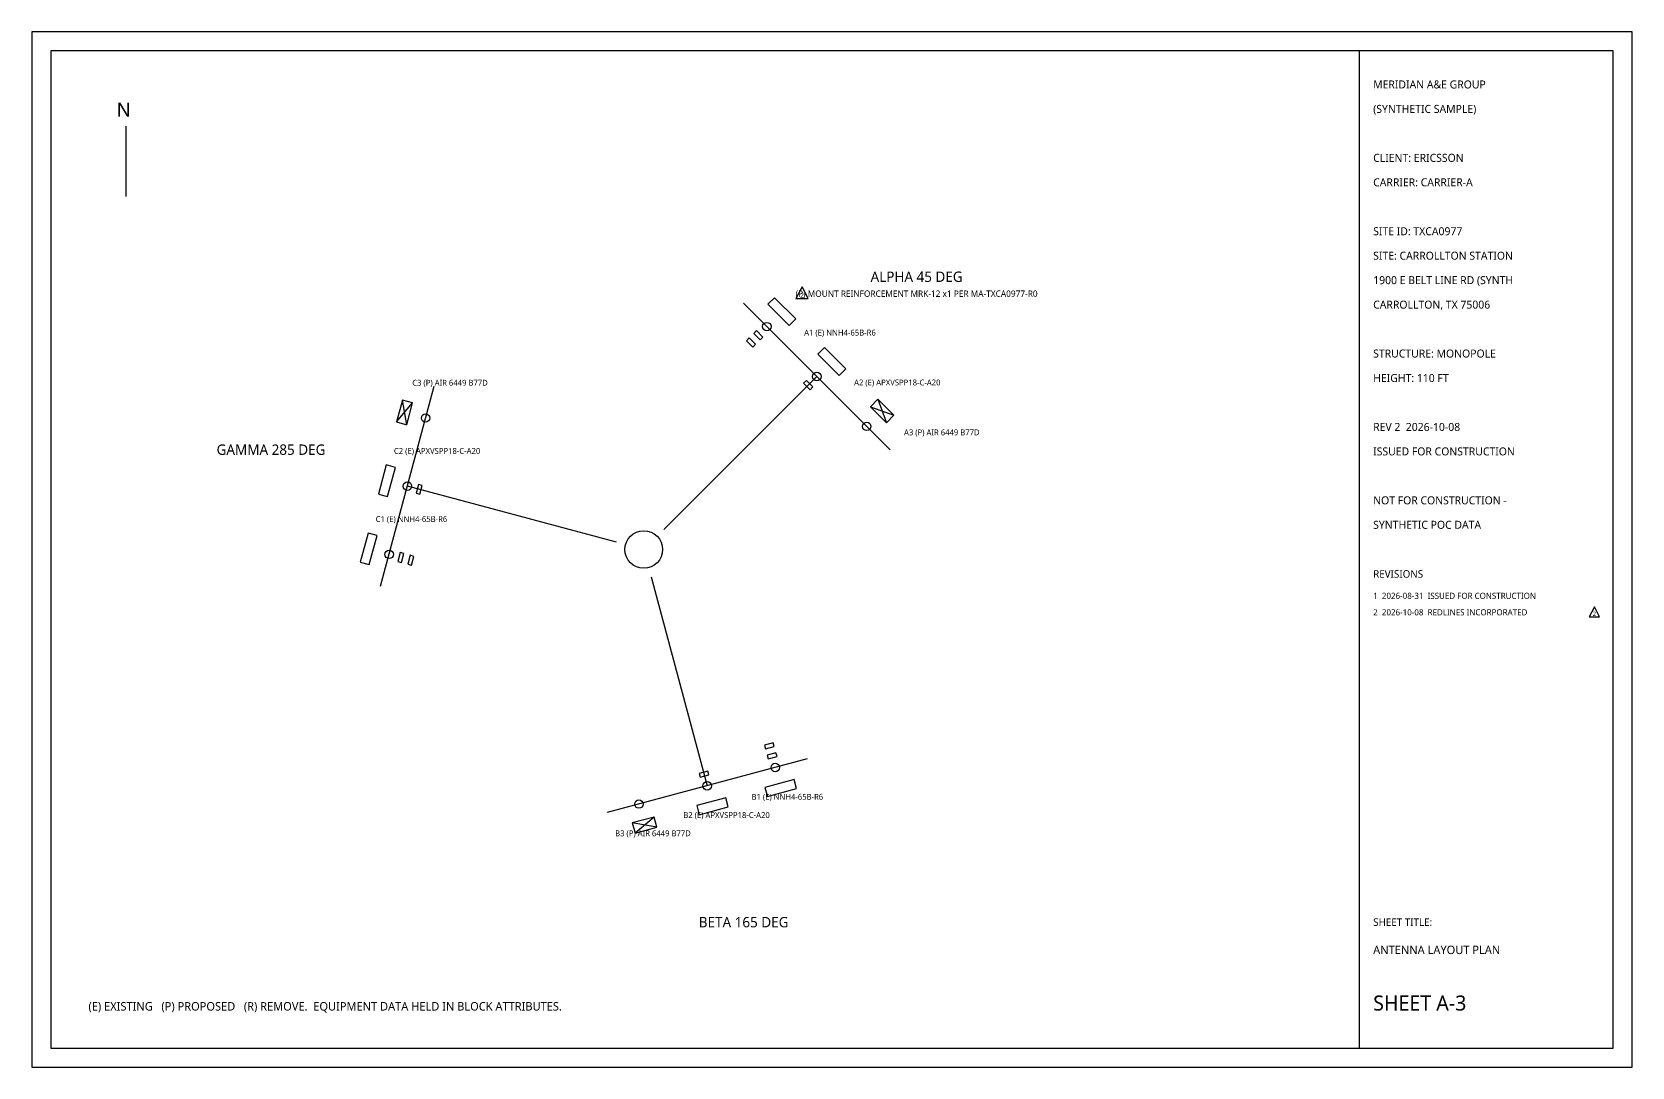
# Model space of a CAD drawing. Extents: x 0 to 1940, y 0 to 220.
# Drawn here: x 800 to 1140, y 0 to 220 of the extents above; entities that cross this region are included whole.
import ezdxf
from ezdxf.enums import TextEntityAlignment as Align

# ---------------------------------------------------------------- set-up
doc = ezdxf.new("R2010")
doc.units = 0
for name, color, linetype in [('A-ANT-EXIST', 8, 'Continuous'), ('A-ANT-NEW', 1, 'Continuous'), ('A-BORDER', 7, 'Continuous'), ('A-MOUNT', 5, 'Continuous'), ('A-REV', 1, 'Continuous'), ('A-RRU-EXIST', 8, 'Continuous'), ('A-STRUCT', 7, 'Continuous'), ('A-TEXT', 7, 'Continuous'), ('A-TITLE', 7, 'Continuous')]:
    doc.layers.add(name, color=color, linetype=linetype)
doc.styles.add('OpenSans', font='OpenSans-Regular.ttf')

# ---------------------------------------------------------------- blocks, each defined once
blk = doc.blocks.new('PIPE')
blk.add_circle((0, 0), 0.9)
at = {"flags": 1}
for tag, p in [('SECTOR', (0, -3)), ('POSITION', (0, -4.6)), ('STATUS', (0, -6.2))]:
    blk.add_attdef(tag, p, '', height=1.2, dxfattribs=at)
blk = doc.blocks.new('ANT_PANEL')
blk.add_lwpolyline([(-4, 0), (4, 0), (4, 2.5), (-4, 2.5)], close=True)
at = {"flags": 1}
for tag, p in [('SECTOR', (0, -3)), ('POSITION', (0, -4.6)), ('STATUS', (0, -9.4)), ('MFR', (0, -6.2)), ('MODEL', (0, -7.8)), ('AZIMUTH', (0, -11)), ('RAD_CENTER_FT', (0, -12.6)), ('MECH_TILT', (0, -14.2))]:
    blk.add_attdef(tag, p, '', height=1.2, dxfattribs=at)
blk = doc.blocks.new('RRU')
blk.add_lwpolyline([(-1.6, 0), (1.6, 0), (1.6, 1.4), (-1.6, 1.4)], close=True)
at = {"flags": 1}
for tag, p in [('SECTOR', (0, -3)), ('POSITION', (0, -4.6)), ('MODEL', (0, -6.2)), ('STATUS', (0, -7.8)), ('BANDS', (0, -9.4))]:
    blk.add_attdef(tag, p, '', height=1.2, dxfattribs=at)
blk = doc.blocks.new('AAU')
for p, q in [((-3, 0), (3, 2.8)), ((-3, 2.8), (3, 0))]:
    blk.add_line(p, q)
blk.add_lwpolyline([(-3, 0), (3, 0), (3, 2.8), (-3, 2.8)], close=True)
at = {"flags": 1}
for tag, p in [('SECTOR', (0, -3)), ('POSITION', (0, -4.6)), ('STATUS', (0, -9.4)), ('MFR', (0, -6.2)), ('MODEL', (0, -7.8)), ('AZIMUTH', (0, -11)), ('RAD_CENTER_FT', (0, -12.6)), ('MECH_TILT', (0, -14.2))]:
    blk.add_attdef(tag, p, '', height=1.2, dxfattribs=at)

msp = doc.modelspace()

# ---------------------------------------------------------------- linework, layer by layer
at = {"layer": 'A-BORDER'}
for points in [[(800, 0), (1140, 0), (1140, 220), (800, 220)], [(804, 4), (1136, 4), (1136, 216), (804, 216)]]:
    msp.add_lwpolyline(points, close=True, dxfattribs=at)
at = {"layer": 'A-MOUNT'}
for p, q in [((951.21, 162.33), (982.33, 131.21)), ((934.24, 114.24), (966.77, 146.77)), ((874.08, 102.21), (885.47, 144.71)), ((924.2, 111.55), (879.77, 123.46)), ((931.55, 104.2), (943.46, 59.77)), ((964.71, 65.47), (922.21, 54.08))]:
    msp.add_line(p, q, dxfattribs=at)
at = {"layer": 'A-REV'}
for points in [[(962.34, 163.34), (964.94, 163.34), (963.64, 165.81)], [(1130.9, 95.72), (1133.1, 95.72), (1132, 97.81)]]:
    msp.add_lwpolyline(points, close=True, dxfattribs=at)
at = {"layer": 'A-STRUCT'}
msp.add_circle((930, 110), 4, dxfattribs=at)
at = {"layer": 'A-TEXT'}
msp.add_line((820, 185), (820, 200), dxfattribs=at)
at = {"layer": 'A-TITLE'}
msp.add_lwpolyline([(1082, 4), (1136, 4), (1136, 216), (1082, 216)], close=True, dxfattribs=at)

# ---------------------------------------------------------------- block references
at = {"layer": 'A-ANT-EXIST', "xscale": 0.8, "yscale": 0.8}
for p, rotation in [((958.64, 159.85), -45), ((969.24, 149.24), -45), ((876.39, 124.36), -285), ((872.51, 109.88), -285), ((958.85, 60.27), -165), ((944.36, 56.39), -165)]:
    msp.add_blockref('ANT_PANEL', p, dxfattribs=dict(at, rotation=rotation))
at = {"layer": 'A-ANT-NEW', "xscale": 0.8, "yscale": 0.8}
for p, rotation in [((880.27, 138.85), -285), ((979.85, 138.64), -45), ((929.88, 52.51), -165)]:
    msp.add_blockref('AAU', p, dxfattribs=dict(at, rotation=rotation))
at = {"layer": 'A-MOUNT'}
for p in [(956.16, 157.38), (966.77, 146.77), (883.65, 137.95), (977.38, 136.16), (879.77, 123.46), (875.89, 108.97), (957.95, 63.65), (943.46, 59.77), (928.97, 55.89)]:
    msp.add_blockref('PIPE', p, dxfattribs=at)
at = {"layer": 'A-RRU-EXIST', "xscale": 0.6, "yscale": 0.6}
for p, rotation in [((954.04, 155.25), -45), ((952.49, 153.7), -45), ((964.65, 144.65), -45), ((882.67, 122.68), -285), ((878.79, 108.19), -285), ((880.91, 107.62), -285), ((956.6, 68.68), -165), ((957.17, 66.55), -165), ((942.68, 62.67), -165)]:
    msp.add_blockref('RRU', p, dxfattribs=dict(at, rotation=rotation))

# ---------------------------------------------------------------- texts
at = {"layer": 'A-REV', "style": 'OpenSans'}
for height, p in [(1.09, (963.64, 164.07)), (0.924, (1132, 96.34))]:
    msp.add_text('2', height=height, dxfattribs=at).set_placement(p, align=Align.MIDDLE_CENTER)
msp.add_text('2  2026-10-08  REDLINES INCORPORATED', height=1.3, dxfattribs=at).set_placement((1085, 96))
at = {"layer": 'A-TEXT', "style": 'OpenSans'}
for s, height, p in [('N', 3, (818, 202)), ('(E) EXISTING   (P) PROPOSED   (R) REMOVE.  EQUIPMENT DATA HELD IN BLOCK ATTRIBUTES.', 1.8, (812, 12))]:
    msp.add_text(s, height=height, dxfattribs=at).set_placement(p)
for s, height, p in [('ALPHA 45 DEG', 2.2, (987.98, 167.98)), ('(P) MOUNT REINFORCEMENT MRK-12 x1 PER MA-TXCA0977-R0', 1.35, (987.98, 164.38)), ('GAMMA 285 DEG', 2.2, (850.79, 131.22)), ('BETA 165 DEG', 2.2, (951.22, 30.79))]:
    msp.add_text(s, height=height, dxfattribs=at).set_placement(p, align=Align.MIDDLE_CENTER)
for s, p in [('A1 (E) NNH4-65B-R6', (964.08, 156.1)), ('C3 (P) AIR 6449 B77D', (880.8, 145.44)), ('A2 (E) APXVSPP18-C-A20', (974.69, 145.5)), ('A3 (P) AIR 6449 B77D', (985.3, 134.89)), ('C2 (E) APXVSPP18-C-A20', (876.91, 130.95)), ('C1 (E) NNH4-65B-R6', (873.03, 116.46)), ('B1 (E) NNH4-65B-R6', (952.89, 57.43)), ('B2 (E) APXVSPP18-C-A20', (938.4, 53.55)), ('B3 (P) AIR 6449 B77D', (923.91, 49.67))]:
    msp.add_text(s, height=1.25, dxfattribs=at).set_placement(p, align=Align.MIDDLE_LEFT)
at = {"layer": 'A-TITLE', "style": 'OpenSans'}
for s, height, p in [('MERIDIAN A&E GROUP', 1.7, (1085, 208)), ('(SYNTHETIC SAMPLE)', 1.7, (1085, 202.8)), ('CLIENT: ERICSSON', 1.7, (1085, 192.4)), ('CARRIER: CARRIER-A', 1.7, (1085, 187.2)), ('SITE ID: TXCA0977', 1.7, (1085, 176.8)), ('SITE: CARROLLTON STATION', 1.7, (1085, 171.6)), ('1900 E BELT LINE RD (SYNTH', 1.7, (1085, 166.4)), ('CARROLLTON, TX 75006', 1.7, (1085, 161.2)), ('STRUCTURE: MONOPOLE', 1.7, (1085, 150.8)), ('HEIGHT: 110 FT', 1.7, (1085, 145.6)), ('REV 2  2026-10-08', 1.7, (1085, 135.2)), ('ISSUED FOR CONSTRUCTION', 1.7, (1085, 130)), ('NOT FOR CONSTRUCTION -', 1.7, (1085, 119.6)), ('SYNTHETIC POC DATA', 1.7, (1085, 114.4)), ('REVISIONS', 1.6, (1085, 104)), ('1  2026-08-31  ISSUED FOR CONSTRUCTION', 1.3, (1085, 99.5)), ('SHEET TITLE:', 1.6, (1085, 30)), ('ANTENNA LAYOUT PLAN', 1.8, (1085, 24)), ('SHEET A-3', 3.2, (1085, 12))]:
    msp.add_text(s, height=height, dxfattribs=at).set_placement(p)

doc.saveas('drawing.dxf')
